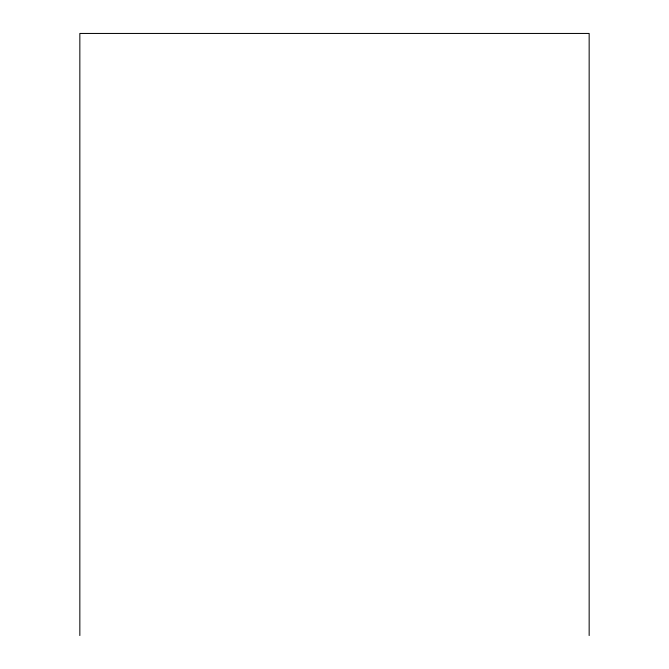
<?xml version="1.0" encoding="UTF-8"?>
<svg xmlns="http://www.w3.org/2000/svg" width="669" height="669" viewBox="0 0 669 669"><rect width="100%" height="100%" fill="white"/><g stroke="black" fill="none" stroke-linecap="round" stroke-linejoin="round"><path stroke-width="1" d="M589.155 635.55L589.155 33.45L79.845 33.45L79.845 635.55"/></g></svg>
